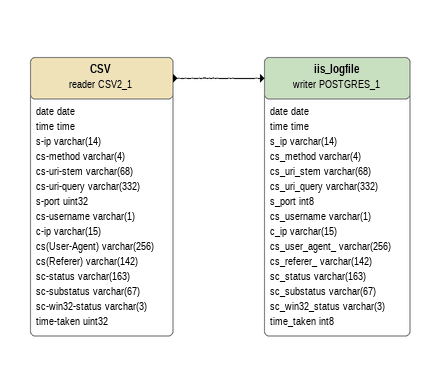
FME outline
CSV (reader CSV2_1)
    attributes: date date, time time, s-ip varchar(14), cs-method varchar(4), cs-uri-stem varchar(68), cs-uri-query varchar(332), s-port uint32, cs-username varchar(1), c-ip varchar(15), cs(User-Agent) varchar(256), cs(Referer) varchar(142), sc-status varchar(163), sc-substatus varchar(67), sc-win32-status varchar(3), time-taken uint32
    -> iis_logfile (writer POSTGRES_1)
iis_logfile (writer POSTGRES_1)
    attributes: date date, time time, s_ip varchar(14), cs_method varchar(4), cs_uri_stem varchar(68), cs_uri_query varchar(332), s_port int8, cs_username varchar(1), c_ip varchar(15), cs_user_agent_ varchar(256), cs_referer_ varchar(142), sc_status varchar(163), sc_substatus varchar(67), sc_win32_status varchar(3), time_taken int8
